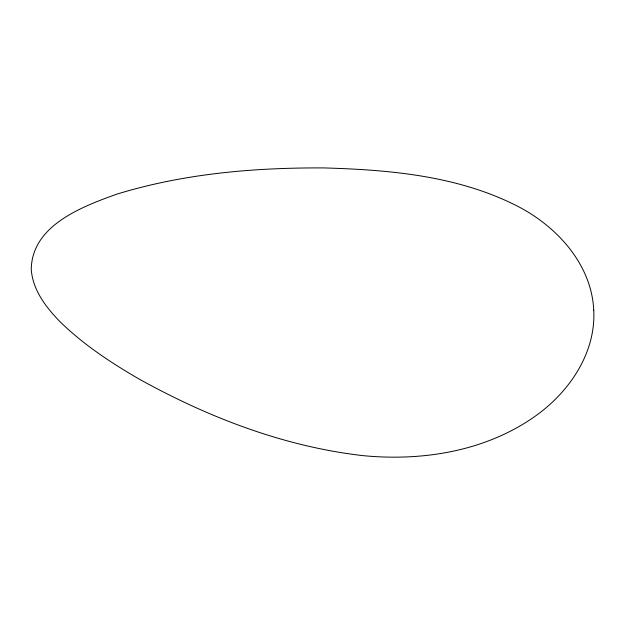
<?xml version="1.0" encoding="UTF-8"?>
<svg xmlns="http://www.w3.org/2000/svg" width="625" height="625" viewBox="0 0 625 625"><rect width="100%" height="100%" fill="white"/><g stroke="black" fill="none" stroke-linecap="round" stroke-linejoin="round"><path stroke-width="0.94" d="M593.75 310.156C596.023 353.664 568.539 393.07 534 417.047C484.453 451.586 421.523 461.461 362.352 455.57C283.898 446.461 208.805 417.578 140.008 379.555C111.633 363.188 83.969 345.016 60.406 322.094C46.312 307.688 32.773 290.344 31.25 269.484C31.82 225.578 81.555 206.875 116.109 194.383C183.109 173.633 253.828 167.586 323.688 167.922C390.547 169.797 460.172 175.914 520.312 207.648C558.414 228.172 591.578 265.18 593.75 310.156"/></g></svg>
